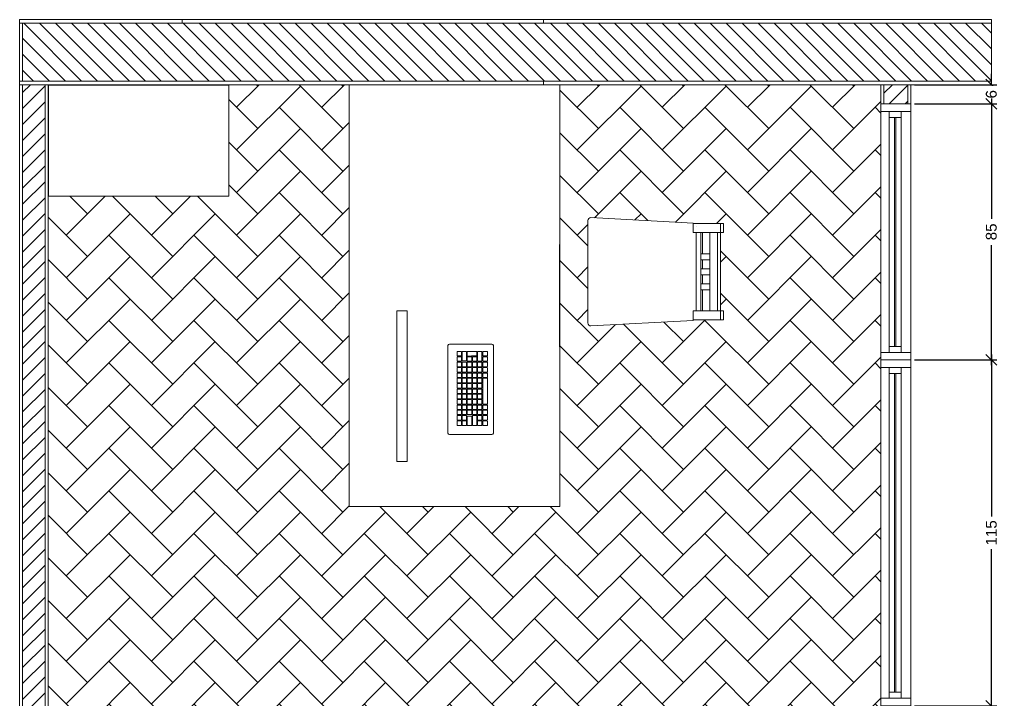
# Model space of a CAD drawing. Header units: inches. Extents: x 446 to 5946, y 570 to 2728.
# Drawn here: x 448.1 to 773.6, y 708.6 to 934.2 of the extents above; entities that cross this region are included whole.
import ezdxf

# ---------------------------------------------------------------- set-up
doc = ezdxf.new("R2010")
doc.units = ezdxf.units.IN
doc.header["$MEASUREMENT"] = 0
for name, color, linetype, lineweight in [('ACCESSORI', 2, 'Continuous', 13), ('ARREDI', 8, 'Continuous', 18), ('CAMPITURE', 6, 'Continuous', 13), ('INFISSI', 4, 'Continuous', 13), ('quote', 5, 'Continuous', 18), ('STRUTTURA', 7, 'Continuous', 20)]:
    doc.layers.add(name, color=color, linetype=linetype, lineweight=lineweight)
doc.styles.add('ARIAL', font='Arial.ttf')
doc.dimstyles.new('TICK_36', dxfattribs={"dimtxt": 3.6, "dimasz": 3.6, "dimexe": 1.8, "dimexo": 1.2, "dimgap": 1.8, "dimtad": 0, "dimdec": 0, "dimzin": 0, "dimdsep": 46, "dimtxsty": 'ARIAL', "dimblk": 'OBLIQUE', "dimcen": 1.8, "dimdle": 1.8, "dimclrd": 256, "dimclrt": 256, "dimadec": 0, "dimazin": 0, "dimtfac": 1, "dimtdec": 0, "dimtmove": 1, "dimatfit": 3, "dimldrblk": 'OPEN90', "dimfxl": 1, "dimtfill": 1, "dimtolj": 1, "dimtzin": 0, "dimarcsym": 0})
pattern_1 = [(45, (-498.0473, 0.0002), (-2.65165, 2.65165), [])]

# ---------------------------------------------------------------- blocks, each defined once
blk = doc.blocks.new('_Oblique')
at = {"color": 0, "linetype": 'ByBlock', "lineweight": -2}
blk.add_line((-0.5, -0.5), (0.5, 0.5), dxfattribs=at)
blk = doc.blocks.new('*D15')
at = {"layer": 'STRUTTURA', "lineweight": -2, "transparency": 16777216}
for p, q in [((770.92, 912.62), (770.92, 916.22)), ((770.92, 912.62), (770.92, 912.45)), ((770.92, 906.27), (770.92, 906.44)), ((770.92, 906.27), (770.92, 902.67))]:
    blk.add_line(p, q, dxfattribs=at)
at = {"layer": 'STRUTTURA', "color": 0, "lineweight": -2, "transparency": 16777216}
for p, q in [((745.42, 912.62), (772.72, 912.62)), ((745.41, 906.27), (772.72, 906.27))]:
    blk.add_line(p, q, dxfattribs=at)
at = {"layer": 'STRUTTURA', "lineweight": -2, "transparency": 16777216, "xscale": 3.6, "yscale": 3.6, "zscale": 3.6}
for p, rotation in [((770.92, 912.62), 270), ((770.92, 906.27), 90)]:
    blk.add_blockref('_Oblique', p, dxfattribs=dict(at, rotation=rotation))
at = {"layer": 'STRUTTURA', "transparency": 16777216, "insert": (770.92, 909.44), "char_height": 3.6, "attachment_point": 5, "rotation": 90, "style": 'ARIAL', "bg_fill": 3, "box_fill_scale": 1.25, "bg_fill_color": 256, "bg_fill_true_color": 13158600, "bg_fill_transparency": 0}
blk.add_mtext('\\A1;6', dxfattribs=at)
blk = doc.blocks.new('_Open90')
at = {"color": 0, "linetype": 'ByBlock', "lineweight": -2}
for p, q in [((0, 0), (-1, 0)), ((-0.5, 0.5), (0, 0)), ((0, 0), (-0.5, -0.5))]:
    blk.add_line(p, q, dxfattribs=at)
blk = doc.blocks.new('*D16')
at = {"layer": 'quote', "color": 0, "lineweight": -2, "transparency": 16777216}
for p, q in [((745.41, 906.27), (772.72, 906.27)), ((745.42, 821.27), (772.72, 821.27))]:
    blk.add_line(p, q, dxfattribs=at)
at = {"layer": 'quote', "lineweight": -2, "transparency": 16777216}
for p, q in [((770.92, 908.07), (770.92, 868.12)), ((770.92, 819.47), (770.92, 859.41))]:
    blk.add_line(p, q, dxfattribs=at)
at = {"layer": 'quote', "lineweight": -2, "transparency": 16777216, "xscale": 3.6, "yscale": 3.6, "zscale": 3.6}
for p, rotation in [((770.92, 906.27), 90), ((770.92, 821.27), 270)]:
    blk.add_blockref('_Oblique', p, dxfattribs=dict(at, rotation=rotation))
at = {"layer": 'quote', "transparency": 16777216, "insert": (770.92, 863.77), "char_height": 3.6, "attachment_point": 5, "rotation": 90, "style": 'ARIAL', "bg_fill": 3, "box_fill_scale": 1.25, "bg_fill_color": 256, "bg_fill_true_color": 13158600, "bg_fill_transparency": 0}
blk.add_mtext('\\A1;85', dxfattribs=at)
blk = doc.blocks.new('*D17')
at = {"layer": 'quote', "color": 0, "lineweight": -2, "transparency": 16777216}
for p, q in [((745.42, 821.27), (772.72, 821.27)), ((745.43, 706.44), (772.72, 706.44))]:
    blk.add_line(p, q, dxfattribs=at)
at = {"layer": 'quote', "lineweight": -2, "transparency": 16777216}
for p, q in [((770.92, 823.07), (770.92, 769.26)), ((770.92, 704.64), (770.92, 758.44))]:
    blk.add_line(p, q, dxfattribs=at)
at = {"layer": 'quote', "lineweight": -2, "transparency": 16777216, "xscale": 3.6, "yscale": 3.6, "zscale": 3.6}
for p, rotation in [((770.92, 821.27), 90), ((770.92, 706.44), 270)]:
    blk.add_blockref('_Oblique', p, dxfattribs=dict(at, rotation=rotation))
at = {"layer": 'quote', "transparency": 16777216, "insert": (770.92, 763.85), "char_height": 3.6, "attachment_point": 5, "rotation": 90, "style": 'ARIAL', "bg_fill": 3, "box_fill_scale": 1.25, "bg_fill_color": 256, "bg_fill_true_color": 13158600, "bg_fill_transparency": 0}
blk.add_mtext('\\A1;115', dxfattribs=at)

msp = doc.modelspace()

# ---------------------------------------------------------------- hatches: boundary and pattern name
at = {"layer": 'CAMPITURE'}
h = msp.add_hatch(dxfattribs=at)
h.set_pattern_fill('ANSI31', color=256, scale=30, angle=90)
h.set_pattern_definition([(135, (1076.045, -17.0525), (-2.65165, -2.65165), [])])
h.paths.add_polyline_path([(449.12, 913.82), (770.92, 913.82), (770.92, 933.02), (449.12, 933.02)])
h = msp.add_hatch(dxfattribs=at)
h.set_pattern_fill('ANSI31', color=256, scale=30)
h.set_pattern_definition(pattern_1)
h.paths.add_polyline_path([(449.12, 606.32), (460.31, 606.32), (460.31, 613.82), (457.62, 613.82), (456.62, 613.82), (456.62, 912.62), (449.12, 912.62)])
h = msp.add_hatch(dxfattribs=at)
h.set_pattern_fill('AR-HBONE', color=256, scale=2.5)
h.set_pattern_definition([(45, (-498.047, 0.0002), (1e-15, 14.142136), [30, -10]), (135, (-490.976, 7.071), (1e-15, 14.142136), [30, -10])])
h.paths.add_polyline_path([(681.92, 866.53), (681.92, 863.53), (680.92, 863.53), (680.92, 837.53), (681.92, 837.53), (681.92, 834.53), (671.92, 834.53), (671.92, 834.37), (637.92, 832.53, -0.414214), (636.92, 833.53), (636.92, 867.53, -0.414214), (637.92, 868.53), (671.92, 866.7), (671.92, 866.53)], flags=16)
h.paths.add_polyline_path([(679.92, 863.53), (679.92, 837.53), (672.92, 837.53), (672.92, 863.53), (674.92, 863.53), (674.92, 856.53), (677.42, 856.53), (677.42, 863.53)], flags=0)
h.paths.add_polyline_path([(674.42, 854.53), (674.92, 854.53), (674.92, 851.53), (674.42, 851.53), (674.42, 849.53), (674.92, 849.53), (674.92, 846.53), (674.42, 846.53), (674.42, 844.53), (674.92, 844.53), (674.92, 837.53), (674.42, 837.53)], flags=0)
h.paths.add_polyline_path([(715.51, 651.82), (715.51, 614.82), (655.51, 614.82), (655.51, 651.82)], flags=16)
h.paths.add_polyline_path([(615.51, 651.82), (615.51, 614.82), (555.51, 614.82), (555.51, 651.82)], flags=16)
h.paths.add_polyline_path([(467.31, 685.32), (467.31, 615.32), (462.81, 615.32), (462.81, 685.32)], flags=16)
h.paths.add_polyline_path([(557.62, 772.62), (557.62, 912.62), (517.62, 912.62), (517.62, 875.62), (457.62, 875.62), (457.62, 614.82), (734.22, 614.82), (734.22, 912.62), (627.62, 912.62), (627.62, 772.62)])
h = msp.add_hatch(dxfattribs=at)
h.set_pattern_fill('ANSI31', color=256, scale=30)
h.set_pattern_definition(pattern_1)
h.paths.add_polyline_path([(743.22, 906.27), (743.22, 912.62), (735.22, 912.62), (735.22, 906.27)])
h.paths.add_polyline_path([(743.22, 614.82), (743.22, 621.58), (735.22, 621.58), (735.22, 614.82)])
h.paths.add_polyline_path([(744.22, 606.32), (744.22, 613.82), (622.12, 613.82), (622.12, 613.82), (535.31, 613.82), (535.31, 606.32), (622.12, 606.32)])

# ---------------------------------------------------------------- linework, layer by layer
for p, q in [((457.62, 912.62), (517.62, 912.62)), ((457.62, 912.62), (457.62, 875.62)), ((627.62, 825.62), (627.62, 859.62))]:
    msp.add_line(p, q)
at = {"layer": 'ACCESSORI'}
for p, q in [((590.42, 826), (590.42, 797)), ((605.01, 826.5), (590.92, 826.5)), ((605.51, 797), (605.51, 826)), ((590.92, 796.5), (605.01, 796.5))]:
    msp.add_line(p, q, dxfattribs=at)
msp.add_lwpolyline([(576.92, 787.55), (576.92, 837.55), (573.42, 837.55), (573.42, 787.55)], close=True, dxfattribs=at)
for points in [[(593.42, 824), (593.42, 822.7)], [(594.82, 824.1), (593.52, 824.1)], [(594.92, 822.7), (594.92, 824)], [(595.12, 824), (595.12, 822.4)], [(596.52, 824.1), (595.22, 824.1)], [(596.62, 822.4), (596.62, 824)], [(596.82, 824), (596.82, 822.6)], [(598.62, 824.1), (596.92, 824.1)], [(599.92, 824.1), (598.62, 824.1)], [(600.02, 822.7), (600.02, 824)], [(600.22, 824), (600.22, 822.7)], [(601.62, 824.1), (600.32, 824.1)], [(601.72, 822.7), (601.72, 824)], [(602.02, 824), (602.02, 822.7)], [(603.42, 824.1), (602.12, 824.1)], [(603.52, 822.7), (603.52, 824)], [(593.42, 822.2), (593.42, 820.9)], [(593.42, 820.4), (593.42, 819.1)], [(593.52, 822.6), (594.82, 822.6)], [(594.82, 822.3), (593.52, 822.3)], [(593.52, 820.8), (594.82, 820.8)], [(594.82, 820.5), (593.52, 820.5)], [(594.92, 820.9), (594.92, 822.2)], [(594.92, 819.1), (594.92, 820.4)], [(595.12, 822.4), (595.12, 821.1)], [(595.12, 820.4), (595.12, 819.1)], [(595.22, 821), (596.52, 821)], [(596.52, 820.5), (595.22, 820.5)], [(596.62, 821.1), (596.62, 822.4)], [(596.62, 819.1), (596.62, 820.4)], [(596.82, 822.2), (596.82, 820.9)], [(596.82, 820.4), (596.82, 819.1)], [(596.92, 822.5), (598.22, 822.5)], [(598.22, 822.3), (596.92, 822.3)], [(596.92, 820.8), (598.22, 820.8)], [(598.22, 820.5), (596.92, 820.5)], [(598.32, 822.6), (599.92, 822.6)], [(598.32, 820.9), (598.32, 822.2)], [(598.32, 819.1), (598.32, 820.4)], [(598.52, 822.2), (598.52, 820.9)], [(598.52, 820.4), (598.52, 819.1)], [(599.92, 822.3), (598.62, 822.3)], [(598.62, 820.8), (599.92, 820.8)], [(599.92, 820.5), (598.62, 820.5)], [(600.02, 820.9), (600.02, 822.2)], [(600.02, 819.1), (600.02, 820.4)], [(600.22, 822.7), (600.22, 820.9)], [(600.22, 820.4), (600.22, 819.1)], [(600.32, 820.8), (601.62, 820.8)], [(601.62, 820.5), (600.32, 820.5)], [(601.72, 820.9), (601.72, 822.7)], [(601.72, 819.1), (601.72, 820.4)], [(602.02, 822.2), (602.02, 820.9)], [(602.02, 820.4), (602.02, 819.1)], [(602.12, 822.6), (603.42, 822.6)], [(603.42, 822.3), (602.12, 822.3)], [(602.12, 820.8), (603.42, 820.8)], [(603.42, 820.5), (602.12, 820.5)], [(603.52, 820.9), (603.52, 822.2)], [(603.52, 819.1), (603.52, 820.4)], [(593.42, 818.6), (593.42, 817.3)], [(593.52, 819), (594.82, 819)], [(594.82, 818.7), (593.52, 818.7)], [(593.52, 817.2), (594.82, 817.2)], [(594.92, 817.3), (594.92, 818.6)], [(595.12, 818.6), (595.12, 817.3)], [(595.22, 819), (596.52, 819)], [(596.52, 818.7), (595.22, 818.7)], [(595.22, 817.2), (596.52, 817.2)], [(596.62, 817.3), (596.62, 818.6)], [(596.82, 818.6), (596.82, 817.3)], [(596.92, 819), (598.22, 819)], [(598.22, 818.7), (596.92, 818.7)], [(596.92, 817.2), (598.22, 817.2)], [(598.32, 817.3), (598.32, 818.6)], [(598.52, 818.6), (598.52, 817.3)], [(598.62, 819), (599.92, 819)], [(599.92, 818.7), (598.62, 818.7)], [(598.62, 817.2), (599.92, 817.2)], [(600.02, 817.3), (600.02, 818.6)], [(600.22, 818.6), (600.22, 817.3)], [(600.32, 819), (601.62, 819)], [(601.62, 818.7), (600.32, 818.7)], [(600.32, 817.2), (601.62, 817.2)], [(601.72, 817.3), (601.72, 818.6)], [(602.02, 818.6), (602.02, 817.3)], [(602.12, 819), (603.42, 819)], [(603.42, 818.7), (602.12, 818.7)], [(602.12, 817.2), (603.42, 817.2)], [(603.52, 817.3), (603.52, 818.6)], [(593.42, 816.8), (593.42, 815.5)], [(593.42, 815.1), (593.42, 813.8)], [(594.82, 816.9), (593.52, 816.9)], [(593.52, 815.4), (594.82, 815.4)], [(594.82, 815.2), (593.52, 815.2)], [(593.52, 813.7), (594.82, 813.7)], [(594.92, 815.5), (594.92, 816.8)], [(594.92, 813.8), (594.92, 815.1)], [(595.12, 816.8), (595.12, 815.5)], [(595.12, 815.1), (595.12, 813.8)], [(596.52, 816.9), (595.22, 816.9)], [(595.22, 815.4), (596.52, 815.4)], [(596.52, 815.2), (595.22, 815.2)], [(595.22, 813.7), (596.52, 813.7)], [(596.62, 815.5), (596.62, 816.8)], [(596.62, 813.8), (596.62, 815.1)], [(596.82, 816.8), (596.82, 815.5)], [(596.82, 815.1), (596.82, 813.8)], [(598.22, 816.9), (596.92, 816.9)], [(596.92, 815.4), (598.22, 815.4)], [(598.22, 815.2), (596.92, 815.2)], [(596.92, 813.7), (598.22, 813.7)], [(598.32, 815.5), (598.32, 816.8)], [(598.32, 813.8), (598.32, 815.1)], [(598.52, 816.8), (598.52, 815.5)], [(598.52, 815.1), (598.52, 813.8)], [(599.92, 816.9), (598.62, 816.9)], [(598.62, 815.4), (599.92, 815.4)], [(599.92, 815.2), (598.62, 815.2)], [(598.62, 813.7), (599.92, 813.7)], [(600.02, 815.5), (600.02, 816.8)], [(600.02, 813.8), (600.02, 815.1)], [(600.22, 816.8), (600.22, 815.5)], [(600.22, 815.1), (600.22, 813.8)], [(601.62, 816.9), (600.32, 816.9)], [(600.32, 815.4), (601.62, 815.4)], [(601.62, 815.2), (600.32, 815.2)], [(600.32, 813.7), (601.62, 813.7)], [(601.72, 815.5), (601.72, 816.8)], [(601.72, 813.8), (601.72, 815.1)], [(602.02, 816.8), (602.02, 815.5)], [(602.02, 815.1), (602.02, 806.7)], [(603.42, 816.9), (602.12, 816.9)], [(602.12, 815.4), (603.42, 815.4)], [(603.42, 815.2), (602.12, 815.2)], [(603.52, 815.5), (603.52, 816.8)], [(603.52, 808), (603.52, 815.1)], [(593.42, 813.3), (593.42, 812)], [(593.42, 811.5), (593.42, 810.2)], [(594.82, 813.4), (593.52, 813.4)], [(593.52, 811.9), (594.82, 811.9)], [(594.82, 811.6), (593.52, 811.6)], [(594.92, 812), (594.92, 813.3)], [(594.92, 810.2), (594.92, 811.5)], [(595.12, 813.3), (595.12, 812)], [(595.12, 811.5), (595.12, 810.2)], [(596.52, 813.4), (595.22, 813.4)], [(595.22, 811.9), (596.52, 811.9)], [(596.52, 811.6), (595.22, 811.6)], [(596.62, 812), (596.62, 813.3)], [(596.62, 810.2), (596.62, 811.5)], [(596.82, 813.3), (596.82, 812)], [(596.82, 811.5), (596.82, 810.2)], [(598.22, 813.4), (596.92, 813.4)], [(596.92, 811.9), (598.22, 811.9)], [(598.22, 811.6), (596.92, 811.6)], [(598.32, 812), (598.32, 813.3)], [(598.32, 810.2), (598.32, 811.5)], [(598.52, 813.3), (598.52, 812)], [(598.52, 811.5), (598.52, 810.2)], [(599.92, 813.4), (598.62, 813.4)], [(598.62, 811.9), (599.92, 811.9)], [(599.92, 811.6), (598.62, 811.6)], [(600.02, 812), (600.02, 813.3)], [(600.02, 810.2), (600.02, 811.5)], [(600.22, 813.3), (600.22, 812)], [(600.22, 811.5), (600.22, 810.2)], [(601.62, 813.4), (600.32, 813.4)], [(600.32, 811.9), (601.62, 811.9)], [(601.62, 811.6), (600.32, 811.6)], [(601.72, 812), (601.72, 813.3)], [(601.72, 810.2), (601.72, 811.5)], [(593.42, 809.8), (593.42, 808.5)], [(593.42, 808), (593.42, 806.7)], [(593.52, 810.1), (594.82, 810.1)], [(594.82, 809.9), (593.52, 809.9)], [(593.52, 808.4), (594.82, 808.4)], [(594.82, 808.1), (593.52, 808.1)], [(594.92, 808.5), (594.92, 809.8)], [(594.92, 806.7), (594.92, 808)], [(595.12, 809.8), (595.12, 808.5)], [(595.12, 808), (595.12, 806.7)], [(595.22, 810.1), (596.52, 810.1)], [(596.52, 809.9), (595.22, 809.9)], [(595.22, 808.4), (596.52, 808.4)], [(596.52, 808.1), (595.22, 808.1)], [(596.62, 808.5), (596.62, 809.8)], [(596.62, 806.7), (596.62, 808)], [(596.82, 809.8), (596.82, 808.5)], [(596.82, 808), (596.82, 806.7)], [(596.92, 810.1), (598.22, 810.1)], [(598.22, 809.9), (596.92, 809.9)], [(596.92, 808.4), (598.22, 808.4)], [(598.22, 808.1), (596.92, 808.1)], [(598.32, 808.5), (598.32, 809.8)], [(598.32, 806.7), (598.32, 808)], [(598.52, 809.8), (598.52, 808.5)], [(598.52, 808), (598.52, 806.7)], [(598.62, 810.1), (599.92, 810.1)], [(599.92, 809.9), (598.62, 809.9)], [(598.62, 808.4), (599.92, 808.4)], [(599.92, 808.1), (598.62, 808.1)], [(600.02, 808.5), (600.02, 809.8)], [(600.02, 806.7), (600.02, 808)], [(600.22, 809.8), (600.22, 808.5)], [(600.22, 808), (600.22, 806.7)], [(600.32, 810.1), (601.62, 810.1)], [(601.62, 809.9), (600.32, 809.9)], [(600.32, 808.4), (601.62, 808.4)], [(601.62, 808.1), (600.32, 808.1)], [(601.72, 808.5), (601.72, 809.8)], [(601.72, 806.7), (601.72, 808)], [(603.52, 806.7), (603.52, 808)], [(593.42, 806.2), (593.42, 804.9)], [(593.42, 804.5), (593.42, 803.2)], [(593.52, 806.6), (594.82, 806.6)], [(594.82, 806.3), (593.52, 806.3)], [(593.52, 804.8), (594.82, 804.8)], [(594.82, 804.6), (593.52, 804.6)], [(594.92, 804.9), (594.92, 806.2)], [(594.92, 803.2), (594.92, 804.5)], [(595.12, 806.2), (595.12, 804.9)], [(595.12, 804.5), (595.12, 803.2)], [(595.22, 806.6), (596.52, 806.6)], [(596.52, 806.3), (595.22, 806.3)], [(595.22, 804.8), (596.52, 804.8)], [(596.52, 804.6), (595.22, 804.6)], [(596.62, 804.9), (596.62, 806.2)], [(596.62, 803.2), (596.62, 804.5)], [(596.82, 806.2), (596.82, 804.9)], [(596.82, 804.5), (596.82, 803.2)], [(596.92, 806.6), (598.22, 806.6)], [(598.22, 806.3), (596.92, 806.3)], [(596.92, 804.8), (598.22, 804.8)], [(598.22, 804.6), (596.92, 804.6)], [(598.32, 804.9), (598.32, 806.2)], [(598.32, 803.2), (598.32, 804.5)], [(598.52, 806.2), (598.52, 804.9)], [(598.52, 804.5), (598.52, 803.2)], [(598.62, 806.6), (599.92, 806.6)], [(599.92, 806.3), (598.62, 806.3)], [(598.62, 804.8), (599.92, 804.8)], [(599.92, 804.6), (598.62, 804.6)], [(600.02, 804.9), (600.02, 806.2)], [(600.02, 803.2), (600.02, 804.5)], [(600.22, 806.2), (600.22, 804.9)], [(600.22, 804.5), (600.22, 803.2)], [(600.32, 806.6), (601.62, 806.6)], [(601.62, 806.3), (600.32, 806.3)], [(600.32, 804.8), (601.62, 804.8)], [(601.62, 804.6), (600.32, 804.6)], [(601.72, 804.9), (601.72, 806.2)], [(601.72, 803.2), (601.72, 804.5)], [(602.02, 806.2), (602.02, 804.9)], [(602.02, 804.5), (602.02, 803.2)], [(602.12, 806.6), (603.42, 806.6)], [(603.42, 806.3), (602.12, 806.3)], [(602.12, 804.8), (603.42, 804.8)], [(603.42, 804.6), (602.12, 804.6)], [(603.52, 804.9), (603.52, 806.2)], [(603.52, 803.2), (603.52, 804.5)], [(593.42, 802.7), (593.42, 801.4)], [(593.42, 800.9), (593.42, 799.6)], [(593.52, 803.1), (594.82, 803.1)], [(594.82, 802.8), (593.52, 802.8)], [(593.52, 801.3), (594.82, 801.3)], [(594.82, 801), (593.52, 801)], [(594.92, 801.4), (594.92, 802.7)], [(594.92, 799.6), (594.92, 800.9)], [(595.12, 802.7), (595.12, 801.4)], [(595.12, 800.9), (595.12, 799.6)], [(595.22, 803.1), (596.52, 803.1)], [(596.52, 802.8), (595.22, 802.8)], [(595.22, 801.3), (596.52, 801.3)], [(596.52, 801), (595.22, 801)], [(596.62, 801.4), (596.62, 802.7)], [(596.62, 799.6), (596.62, 800.9)], [(596.82, 802.49), (596.82, 801.19)], [(596.82, 801.19), (596.82, 799.59)], [(596.92, 803.1), (598.22, 803.1)], [(598.22, 802.59), (596.92, 802.59)], [(598.32, 801.19), (598.32, 802.49)], [(598.32, 799.59), (598.32, 801.19)], [(598.52, 802.69), (598.52, 801.39)], [(598.52, 801.39), (598.52, 799.59)], [(598.62, 803.1), (599.92, 803.1)], [(599.92, 802.79), (598.62, 802.79)], [(600.02, 801.39), (600.02, 802.69)], [(600.02, 799.59), (600.02, 801.39)], [(600.22, 802.7), (600.22, 801.4)], [(600.22, 800.9), (600.22, 799.6)], [(600.32, 803.1), (601.62, 803.1)], [(601.62, 802.8), (600.32, 802.8)], [(600.32, 801.3), (601.62, 801.3)], [(601.62, 801), (600.32, 801)], [(601.72, 801.4), (601.72, 802.7)], [(601.72, 799.6), (601.72, 800.9)], [(602.02, 802.7), (602.02, 801.4)], [(602.02, 800.9), (602.02, 799.6)], [(602.12, 803.1), (603.42, 803.1)], [(603.42, 802.8), (602.12, 802.8)], [(602.12, 801.3), (603.42, 801.3)], [(603.42, 801), (602.12, 801)], [(603.52, 801.4), (603.52, 802.7)], [(603.52, 799.6), (603.52, 800.9)], [(593.52, 799.5), (594.82, 799.5)], [(595.22, 799.5), (596.52, 799.5)], [(596.92, 799.49), (598.22, 799.49)], [(598.62, 799.49), (599.92, 799.49)], [(600.32, 799.5), (601.62, 799.5)], [(602.12, 799.5), (603.42, 799.5)]]:
    msp.add_lwpolyline(points, dxfattribs=at)
for centre, radius, start, end in [((590.92, 826), 0.5, 90, 180), ((593.52, 824), 0.1, 90, 180), ((594.82, 824), 0.1, 0, 90), ((595.22, 824), 0.1, 90, 180), ((596.52, 824), 0.1, 0, 90), ((596.92, 824), 0.1, 90, 180), ((599.92, 824), 0.1, 0, 90), ((600.32, 824), 0.1, 90, 180), ((601.62, 824), 0.1, 0, 90), ((602.12, 824), 0.1, 90, 180), ((603.42, 824), 0.1, 0, 90), ((605.01, 826), 0.5, 0, 90), ((593.52, 822.7), 0.1, 180, 270), ((593.52, 822.2), 0.1, 90, 180), ((593.52, 820.9), 0.1, 180, 270), ((593.52, 820.4), 0.1, 90, 180), ((594.82, 822.7), 0.1, 270, 0), ((594.82, 822.2), 0.1, 0, 90), ((594.82, 820.9), 0.1, 270, 0), ((594.82, 820.4), 0.1, 0, 90), ((595.22, 821.1), 0.1, 180, 270), ((595.22, 820.4), 0.1, 90, 180), ((596.52, 821.1), 0.1, 270, 0), ((596.52, 820.4), 0.1, 0, 90), ((596.92, 822.6), 0.1, 180, 270), ((596.92, 822.2), 0.1, 90, 180), ((596.92, 820.9), 0.1, 180, 270), ((596.92, 820.4), 0.1, 90, 180), ((598.22, 822.6), 0.1, 270, 0), ((598.22, 822.2), 0.1, 0, 90), ((598.22, 820.9), 0.1, 270, 0), ((598.22, 820.4), 0.1, 0, 90), ((598.62, 822.2), 0.1, 90, 180), ((598.62, 820.9), 0.1, 180, 270), ((598.62, 820.4), 0.1, 90, 180), ((599.92, 822.7), 0.1, 270, 0), ((599.92, 822.2), 0.1, 0, 90), ((599.92, 820.9), 0.1, 270, 0), ((599.92, 820.4), 0.1, 0, 90), ((600.32, 820.9), 0.1, 180, 270), ((600.32, 820.4), 0.1, 90, 180), ((601.62, 820.9), 0.1, 270, 0), ((601.62, 820.4), 0.1, 0, 90), ((602.12, 822.7), 0.1, 180, 270), ((602.12, 822.2), 0.1, 90, 180), ((602.12, 820.9), 0.1, 180, 270), ((602.12, 820.4), 0.1, 90, 180), ((603.42, 822.7), 0.1, 270, 0), ((603.42, 822.2), 0.1, 0, 90), ((603.42, 820.9), 0.1, 270, 0), ((603.42, 820.4), 0.1, 0, 90), ((593.52, 819.1), 0.1, 180, 270), ((593.52, 818.6), 0.1, 90, 180), ((593.52, 817.3), 0.1, 180, 270), ((594.82, 819.1), 0.1, 270, 0), ((594.82, 818.6), 0.1, 0, 90), ((594.82, 817.3), 0.1, 270, 0), ((595.22, 819.1), 0.1, 180, 270), ((595.22, 818.6), 0.1, 90, 180), ((595.22, 817.3), 0.1, 180, 270), ((596.52, 819.1), 0.1, 270, 0), ((596.52, 818.6), 0.1, 0, 90), ((596.52, 817.3), 0.1, 270, 0), ((596.92, 819.1), 0.1, 180, 270), ((596.92, 818.6), 0.1, 90, 180), ((596.92, 817.3), 0.1, 180, 270), ((598.22, 819.1), 0.1, 270, 0), ((598.22, 818.6), 0.1, 0, 90), ((598.22, 817.3), 0.1, 270, 0), ((598.62, 819.1), 0.1, 180, 270), ((598.62, 818.6), 0.1, 90, 180), ((598.62, 817.3), 0.1, 180, 270), ((599.92, 819.1), 0.1, 270, 0), ((599.92, 818.6), 0.1, 0, 90), ((599.92, 817.3), 0.1, 270, 0), ((600.32, 819.1), 0.1, 180, 270), ((600.32, 818.6), 0.1, 90, 180), ((600.32, 817.3), 0.1, 180, 270), ((601.62, 819.1), 0.1, 270, 0), ((601.62, 818.6), 0.1, 0, 90), ((601.62, 817.3), 0.1, 270, 0), ((602.12, 819.1), 0.1, 180, 270), ((602.12, 818.6), 0.1, 90, 180), ((602.12, 817.3), 0.1, 180, 270), ((603.42, 819.1), 0.1, 270, 0), ((603.42, 818.6), 0.1, 0, 90), ((603.42, 817.3), 0.1, 270, 0), ((593.52, 816.8), 0.1, 90, 180), ((593.52, 815.5), 0.1, 180, 270), ((593.52, 815.1), 0.1, 90, 180), ((593.52, 813.8), 0.1, 180, 270), ((594.82, 816.8), 0.1, 0, 90), ((594.82, 815.5), 0.1, 270, 0), ((594.82, 815.1), 0.1, 0, 90), ((594.82, 813.8), 0.1, 270, 0), ((595.22, 816.8), 0.1, 90, 180), ((595.22, 815.5), 0.1, 180, 270), ((595.22, 815.1), 0.1, 90, 180), ((595.22, 813.8), 0.1, 180, 270), ((596.52, 816.8), 0.1, 0, 90), ((596.52, 815.5), 0.1, 270, 0), ((596.52, 815.1), 0.1, 0, 90), ((596.52, 813.8), 0.1, 270, 0), ((596.92, 816.8), 0.1, 90, 180), ((596.92, 815.5), 0.1, 180, 270), ((596.92, 815.1), 0.1, 90, 180), ((596.92, 813.8), 0.1, 180, 270), ((598.22, 816.8), 0.1, 0, 90), ((598.22, 815.5), 0.1, 270, 0), ((598.22, 815.1), 0.1, 0, 90), ((598.22, 813.8), 0.1, 270, 0), ((598.62, 816.8), 0.1, 90, 180), ((598.62, 815.5), 0.1, 180, 270), ((598.62, 815.1), 0.1, 90, 180), ((598.62, 813.8), 0.1, 180, 270), ((599.92, 816.8), 0.1, 0, 90), ((599.92, 815.5), 0.1, 270, 0), ((599.92, 815.1), 0.1, 0, 90), ((599.92, 813.8), 0.1, 270, 0), ((600.32, 816.8), 0.1, 90, 180), ((600.32, 815.5), 0.1, 180, 270), ((600.32, 815.1), 0.1, 90, 180), ((600.32, 813.8), 0.1, 180, 270), ((601.62, 816.8), 0.1, 0, 90), ((601.62, 815.5), 0.1, 270, 0), ((601.62, 815.1), 0.1, 0, 90), ((601.62, 813.8), 0.1, 270, 0), ((602.12, 816.8), 0.1, 90, 180), ((602.12, 815.5), 0.1, 180, 270), ((602.12, 815.1), 0.1, 90, 180), ((603.42, 816.8), 0.1, 0, 90), ((603.42, 815.5), 0.1, 270, 0), ((603.42, 815.1), 0.1, 0, 90), ((593.52, 813.3), 0.1, 90, 180), ((593.52, 812), 0.1, 180, 270), ((593.52, 811.5), 0.1, 90, 180), ((594.82, 813.3), 0.1, 0, 90), ((594.82, 812), 0.1, 270, 0), ((594.82, 811.5), 0.1, 0, 90), ((595.22, 813.3), 0.1, 90, 180), ((595.22, 812), 0.1, 180, 270), ((595.22, 811.5), 0.1, 90, 180), ((596.52, 813.3), 0.1, 0, 90), ((596.52, 812), 0.1, 270, 0), ((596.52, 811.5), 0.1, 0, 90), ((596.92, 813.3), 0.1, 90, 180), ((596.92, 812), 0.1, 180, 270), ((596.92, 811.5), 0.1, 90, 180), ((598.22, 813.3), 0.1, 0, 90), ((598.22, 812), 0.1, 270, 0), ((598.22, 811.5), 0.1, 0, 90), ((598.62, 813.3), 0.1, 90, 180), ((598.62, 812), 0.1, 180, 270), ((598.62, 811.5), 0.1, 90, 180), ((599.92, 813.3), 0.1, 0, 90), ((599.92, 812), 0.1, 270, 0), ((599.92, 811.5), 0.1, 0, 90), ((600.32, 813.3), 0.1, 90, 180), ((600.32, 812), 0.1, 180, 270), ((600.32, 811.5), 0.1, 90, 180), ((601.62, 813.3), 0.1, 0, 90), ((601.62, 812), 0.1, 270, 0), ((601.62, 811.5), 0.1, 0, 90), ((593.52, 810.2), 0.1, 180, 270), ((593.52, 809.8), 0.1, 90, 180), ((593.52, 808.5), 0.1, 180, 270), ((593.52, 808), 0.1, 90, 180), ((594.82, 810.2), 0.1, 270, 0), ((594.82, 809.8), 0.1, 0, 90), ((594.82, 808.5), 0.1, 270, 0), ((594.82, 808), 0.1, 0, 90), ((595.22, 810.2), 0.1, 180, 270), ((595.22, 809.8), 0.1, 90, 180), ((595.22, 808.5), 0.1, 180, 270), ((595.22, 808), 0.1, 90, 180), ((596.52, 810.2), 0.1, 270, 0), ((596.52, 809.8), 0.1, 0, 90), ((596.52, 808.5), 0.1, 270, 0), ((596.52, 808), 0.1, 0, 90), ((596.92, 810.2), 0.1, 180, 270), ((596.92, 809.8), 0.1, 90, 180), ((596.92, 808.5), 0.1, 180, 270), ((596.92, 808), 0.1, 90, 180), ((598.22, 810.2), 0.1, 270, 0), ((598.22, 809.8), 0.1, 0, 90), ((598.22, 808.5), 0.1, 270, 0), ((598.22, 808), 0.1, 0, 90), ((598.62, 810.2), 0.1, 180, 270), ((598.62, 809.8), 0.1, 90, 180), ((598.62, 808.5), 0.1, 180, 270), ((598.62, 808), 0.1, 90, 180), ((599.92, 810.2), 0.1, 270, 0), ((599.92, 809.8), 0.1, 0, 90), ((599.92, 808.5), 0.1, 270, 0), ((599.92, 808), 0.1, 0, 90), ((600.32, 810.2), 0.1, 180, 270), ((600.32, 809.8), 0.1, 90, 180), ((600.32, 808.5), 0.1, 180, 270), ((600.32, 808), 0.1, 90, 180), ((601.62, 810.2), 0.1, 270, 0), ((601.62, 809.8), 0.1, 0, 90), ((601.62, 808.5), 0.1, 270, 0), ((601.62, 808), 0.1, 0, 90), ((593.52, 806.7), 0.1, 180, 270), ((593.52, 806.2), 0.1, 90, 180), ((593.52, 804.9), 0.1, 180, 270), ((593.52, 804.5), 0.1, 90, 180), ((594.82, 806.7), 0.1, 270, 0), ((594.82, 806.2), 0.1, 0, 90), ((594.82, 804.9), 0.1, 270, 0), ((594.82, 804.5), 0.1, 0, 90), ((595.22, 806.7), 0.1, 180, 270), ((595.22, 806.2), 0.1, 90, 180), ((595.22, 804.9), 0.1, 180, 270), ((595.22, 804.5), 0.1, 90, 180), ((596.52, 806.7), 0.1, 270, 0), ((596.52, 806.2), 0.1, 0, 90), ((596.52, 804.9), 0.1, 270, 0), ((596.52, 804.5), 0.1, 0, 90), ((596.92, 806.7), 0.1, 180, 270), ((596.92, 806.2), 0.1, 90, 180), ((596.92, 804.9), 0.1, 180, 270), ((596.92, 804.5), 0.1, 90, 180), ((598.22, 806.7), 0.1, 270, 0), ((598.22, 806.2), 0.1, 0, 90), ((598.22, 804.9), 0.1, 270, 0), ((598.22, 804.5), 0.1, 0, 90), ((598.62, 806.7), 0.1, 180, 270), ((598.62, 806.2), 0.1, 90, 180), ((598.62, 804.9), 0.1, 180, 270), ((598.62, 804.5), 0.1, 90, 180), ((599.92, 806.7), 0.1, 270, 0), ((599.92, 806.2), 0.1, 0, 90), ((599.92, 804.9), 0.1, 270, 0), ((599.92, 804.5), 0.1, 0, 90), ((600.32, 806.7), 0.1, 180, 270), ((600.32, 806.2), 0.1, 90, 180), ((600.32, 804.9), 0.1, 180, 270), ((600.32, 804.5), 0.1, 90, 180), ((601.62, 806.7), 0.1, 270, 0), ((601.62, 806.2), 0.1, 0, 90), ((601.62, 804.9), 0.1, 270, 0), ((601.62, 804.5), 0.1, 0, 90), ((602.12, 806.7), 0.1, 180, 270), ((602.12, 806.2), 0.1, 90, 180), ((602.12, 804.9), 0.1, 180, 270), ((602.12, 804.5), 0.1, 90, 180), ((603.42, 806.7), 0.1, 270, 0), ((603.42, 806.2), 0.1, 0, 90), ((603.42, 804.9), 0.1, 270, 0), ((603.42, 804.5), 0.1, 0, 90), ((593.52, 803.2), 0.1, 180, 270), ((593.52, 802.7), 0.1, 90, 180), ((593.52, 801.4), 0.1, 180, 270), ((593.52, 800.9), 0.1, 90, 180), ((594.82, 803.2), 0.1, 270, 0), ((594.82, 802.7), 0.1, 0, 90), ((594.82, 801.4), 0.1, 270, 0), ((594.82, 800.9), 0.1, 0, 90), ((595.22, 803.2), 0.1, 180, 270), ((595.22, 802.7), 0.1, 90, 180), ((595.22, 801.4), 0.1, 180, 270), ((595.22, 800.9), 0.1, 90, 180), ((596.52, 803.2), 0.1, 270, 0), ((596.52, 802.7), 0.1, 0, 90), ((596.52, 801.4), 0.1, 270, 0), ((596.52, 800.9), 0.1, 0, 90), ((596.92, 803.2), 0.1, 180, 270), ((596.92, 802.49), 0.1, 90, 180), ((598.22, 803.2), 0.1, 270, 0), ((598.22, 802.49), 0.1, 0, 90), ((598.62, 803.2), 0.1, 180, 270), ((598.62, 802.69), 0.1, 90, 180), ((599.92, 803.2), 0.1, 270, 0), ((599.92, 802.69), 0.1, 0, 90), ((600.32, 803.2), 0.1, 180, 270), ((600.32, 802.7), 0.1, 90, 180), ((600.32, 801.4), 0.1, 180, 270), ((600.32, 800.9), 0.1, 90, 180), ((601.62, 803.2), 0.1, 270, 0), ((601.62, 802.7), 0.1, 0, 90), ((601.62, 801.4), 0.1, 270, 0), ((601.62, 800.9), 0.1, 0, 90), ((602.12, 803.2), 0.1, 180, 270), ((602.12, 802.7), 0.1, 90, 180), ((602.12, 801.4), 0.1, 180, 270), ((602.12, 800.9), 0.1, 90, 180), ((603.42, 803.2), 0.1, 270, 0), ((603.42, 802.7), 0.1, 0, 90), ((603.42, 801.4), 0.1, 270, 0), ((603.42, 800.9), 0.1, 0, 90), ((593.52, 799.6), 0.1, 180, 270), ((594.82, 799.6), 0.1, 270, 0), ((595.22, 799.6), 0.1, 180, 270), ((596.52, 799.6), 0.1, 270, 0), ((596.92, 799.59), 0.1, 180, 270), ((598.22, 799.59), 0.1, 270, 0), ((598.62, 799.59), 0.1, 180, 270), ((599.92, 799.59), 0.1, 270, 0), ((600.32, 799.6), 0.1, 180, 270), ((601.62, 799.6), 0.1, 270, 0), ((602.12, 799.6), 0.1, 180, 270), ((603.42, 799.6), 0.1, 270, 0), ((590.92, 797), 0.5, 180, 270), ((605.01, 797), 0.5, 270, 0)]:
    msp.add_arc(centre, radius, start, end, dxfattribs=at)
at = {"layer": 'ARREDI'}
for p, q in [((517.62, 912.62), (517.62, 875.62)), ((517.62, 875.62), (457.62, 875.62)), ((636.92, 867.53), (636.92, 833.53)), ((637.92, 868.53), (671.92, 866.7)), ((671.92, 863.53), (671.92, 866.7)), ((671.92, 866.53), (681.92, 866.53)), ((680.92, 866.53), (680.92, 863.53)), ((681.92, 866.53), (681.92, 863.53)), ((671.92, 863.53), (681.92, 863.53)), ((674.92, 863.53), (671.92, 863.53)), ((671.92, 863.53), (674.92, 863.53)), ((672.92, 863.53), (672.62, 863.53)), ((672.92, 865.53), (672.92, 865.53)), ((672.92, 863.53), (672.92, 837.53)), ((674.42, 837.53), (674.42, 863.53)), ((674.92, 863.53), (674.92, 856.53)), ((679.92, 863.53), (677.42, 863.53)), ((677.42, 863.53), (677.42, 837.53)), ((679.92, 863.53), (679.92, 837.53)), ((680.92, 865.53), (680.92, 837.53)), ((677.42, 856.53), (674.42, 856.53)), ((677.42, 854.53), (674.42, 854.53)), ((674.92, 854.53), (674.92, 851.53)), ((677.42, 851.53), (674.42, 851.53)), ((677.42, 849.53), (674.42, 849.53)), ((674.92, 849.53), (674.92, 846.53)), ((677.42, 846.53), (674.42, 846.53)), ((677.42, 844.53), (674.42, 844.53)), ((674.92, 844.53), (674.92, 837.53)), ((671.92, 837.53), (681.92, 837.53)), ((674.92, 837.53), (671.92, 837.53)), ((671.92, 837.53), (671.92, 834.37)), ((681.92, 837.53), (680.92, 837.53)), ((680.92, 837.53), (680.92, 834.53)), ((681.92, 837.53), (681.92, 834.53)), ((671.92, 834.37), (637.92, 832.53)), ((681.92, 834.53), (671.92, 834.53))]:
    msp.add_line(p, q, dxfattribs=at)
msp.add_lwpolyline([(557.62, 772.62), (557.62, 912.62), (627.62, 912.62), (627.62, 772.62)], close=True, dxfattribs=at)
for centre, start, end in [((637.92, 867.53), 90, 180), ((637.92, 833.53), 180, 270)]:
    msp.add_arc(centre, 1, start, end, dxfattribs=at)
at = {"layer": 'INFISSI', "linetype": 'ByBlock'}
for p, q in [((734.22, 614.82), (734.23, 906.27)), ((744.22, 614.82), (744.21, 906.27))]:
    msp.add_line(p, q, dxfattribs=at)
at = {"layer": 'INFISSI', "color": 4, "lineweight": 0}
for p, q in [((734.22, 821.27), (734.22, 906.27)), ((744.22, 906.27), (743.22, 906.27)), ((744.22, 821.27), (744.22, 906.27)), ((738.97, 903.77), (736.97, 903.77)), ((736.97, 903.77), (736.97, 901.77)), ((736.97, 901.77), (740.97, 901.77)), ((736.97, 825.77), (736.97, 901.77)), ((736.97, 901.77), (740.97, 901.77)), ((738.97, 901.77), (738.72, 901.77)), ((738.72, 901.77), (738.72, 900.58)), ((738.72, 825.77), (738.72, 901.77)), ((739.22, 900.58), (739.22, 901.77)), ((739.22, 901.77), (739.22, 825.77)), ((740.97, 901.77), (740.97, 903.77)), ((740.97, 901.77), (740.97, 825.77)), ((736.97, 823.77), (736.97, 825.77)), ((736.97, 825.77), (740.97, 825.77)), ((739.22, 825.77), (738.72, 825.77)), ((740.97, 825.77), (740.97, 823.77)), ((734.23, 708.94), (734.22, 821.27)), ((744.23, 708.94), (744.22, 821.27)), ((738.97, 818.77), (736.97, 818.77)), ((736.97, 818.77), (736.97, 816.77)), ((740.97, 816.77), (740.97, 818.77)), ((736.97, 816.77), (740.97, 816.77)), ((736.97, 710.94), (736.97, 816.77)), ((736.97, 816.77), (740.97, 816.77)), ((738.97, 816.77), (738.72, 816.77)), ((738.72, 816.77), (738.72, 815.58)), ((738.72, 710.94), (738.72, 816.77)), ((739.22, 815.58), (739.22, 816.77)), ((739.22, 816.77), (739.22, 710.94)), ((740.97, 816.77), (740.97, 710.94)), ((734.23, 722.41), (734.23, 807.41)), ((744.23, 722.41), (744.23, 807.41)), ((736.97, 708.94), (736.97, 710.94)), ((736.97, 710.94), (740.97, 710.94)), ((739.22, 710.94), (738.72, 710.94)), ((740.97, 710.94), (740.97, 708.94)), ((740.97, 708.94), (740.97, 709.8))]:
    msp.add_line(p, q, dxfattribs=at)
at = {"layer": 'INFISSI', "color": 4, "linetype": 'ByBlock', "lineweight": 0}
msp.add_lwpolyline([(734.22, 903.77), (734.22, 906.27), (744.22, 906.27), (744.22, 903.77)], close=True, dxfattribs=at)
at = {"layer": 'INFISSI', "linetype": 'ByBlock'}
for points in [[(734.23, 906.27), (734.23, 692.96)], [(744.23, 697.47), (744.22, 906.27)]]:
    msp.add_lwpolyline(points, dxfattribs=at)
at = {"layer": 'INFISSI', "color": 4, "lineweight": 0}
for points in [[(734.22, 821.27), (734.22, 823.77), (744.22, 823.77), (744.22, 821.27)], [(734.22, 818.77), (734.22, 821.27), (744.22, 821.27), (744.22, 818.77)], [(734.22, 706.44), (734.22, 708.94), (744.22, 708.94), (744.22, 706.44)]]:
    msp.add_lwpolyline(points, close=True, dxfattribs=at)
at = {"layer": 'STRUTTURA'}
for p, q in [((448.12, 606.32), (448.12, 934.22)), ((598.62, 934.22), (523.62, 934.22)), ((598.62, 934.22), (673.62, 934.22)), ((448.12, 913.82), (449.12, 913.82)), ((449.12, 606.32), (449.12, 912.62)), ((456.62, 912.55), (456.62, 613.82)), ((457.62, 912.62), (457.62, 614.82)), ((457.62, 912.62), (457.62, 877.62)), ((550.62, 912.62), (457.62, 912.62)), ((457.62, 912.62), (457.62, 866.62)), ((667.15, 912.62), (597.15, 912.62)), ((667.15, 912.62), (607.15, 912.62)), ((734.22, 912.62), (735.22, 912.62)), ((734.23, 906.27), (734.22, 912.62)), ((735.22, 912.62), (735.22, 906.27)), ((743.22, 906.27), (743.22, 912.62)), ((744.22, 906.27), (744.22, 912.62)), ((734.22, 906.27), (744.21, 906.27)), ((448.12, 852.62), (448.12, 792.62)), ((448.12, 732.62), (448.12, 672.62))]:
    msp.add_line(p, q, dxfattribs=at)
for points in [[(448.12, 934.22), (502.12, 934.22), (502.12, 933.02), (448.12, 933.02)], [(448.12, 912.62), (622.12, 912.62), (622.12, 913.82), (449.12, 913.82)]]:
    msp.add_lwpolyline(points, dxfattribs=at)
for points in [[(622.12, 933.02), (502.12, 933.02), (502.12, 934.22), (622.12, 934.22)], [(770.92, 933.02), (622.12, 933.02), (622.12, 934.22), (770.92, 934.22)], [(770.92, 933.02), (770.92, 913.82), (449.12, 913.82), (449.12, 933.02)], [(770.92, 912.62), (622.12, 912.62), (622.12, 913.82), (770.92, 913.82)]]:
    msp.add_lwpolyline(points, close=True, dxfattribs=at)
at = {"layer": 'STRUTTURA', "linetype": 'ByBlock'}
msp.add_lwpolyline([(735.22, 906.27), (735.22, 912.62), (743.22, 912.62), (743.22, 906.27)], close=True, dxfattribs=at)

# ---------------------------------------------------------------- next in the draw order: dimensions: what is measured, and where the dimension line sits
at = {"layer": 'STRUTTURA'}
dim = msp.add_linear_dim(base=(770.92, 906.27), p1=(744.22, 912.62), p2=(744.21, 906.27), angle=90, dimstyle='TICK_36', dxfattribs=at)
dim.commit()
dim.dimension.update_dxf_attribs({"geometry": '*D15', "text_midpoint": (770.92, 909.44)})

# ---------------------------------------------------------------- next in the draw order: dimensions: what is measured, and where the dimension line sits
at = {"layer": 'quote'}
dim = msp.add_linear_dim(base=(770.92, 821.27), p1=(744.21, 906.27), p2=(744.22, 821.27), angle=90, dimstyle='TICK_36', dxfattribs=at)
dim.commit()
dim.dimension.update_dxf_attribs({"geometry": '*D16', "text_midpoint": (770.92, 863.77)})

# ---------------------------------------------------------------- next in the draw order: dimensions: what is measured, and where the dimension line sits
dim = msp.add_linear_dim(base=(770.92, 706.44), p1=(744.22, 821.27), p2=(744.23, 706.44), angle=90, dimstyle='TICK_36', dxfattribs=at)
dim.commit()
dim.dimension.update_dxf_attribs({"geometry": '*D17', "text_midpoint": (770.92, 763.85)})

doc.saveas('drawing.dxf')
